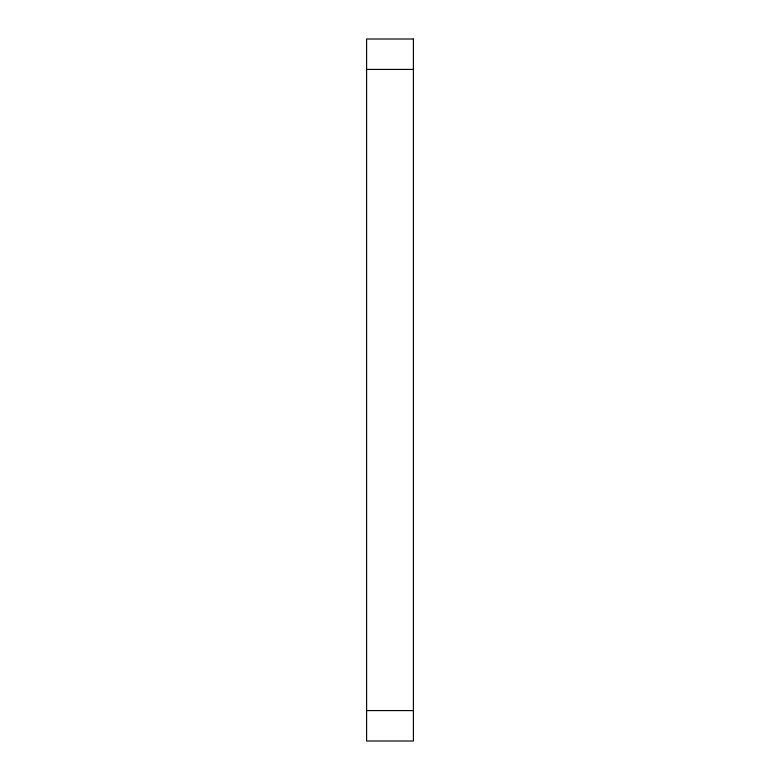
<?xml version="1.0" encoding="UTF-8"?>
<svg xmlns="http://www.w3.org/2000/svg" width="780" height="780" viewBox="0 0 780 780"><rect width="100%" height="100%" fill="white"/><g stroke="black" fill="none" stroke-linecap="round" stroke-linejoin="round"><path stroke-width="1.17" d="M366.6 69.42L413.4 69.42M366.6 710.58L413.4 710.58M413.4 39L366.6 39L366.6 741L413.4 741L413.4 39"/></g></svg>
